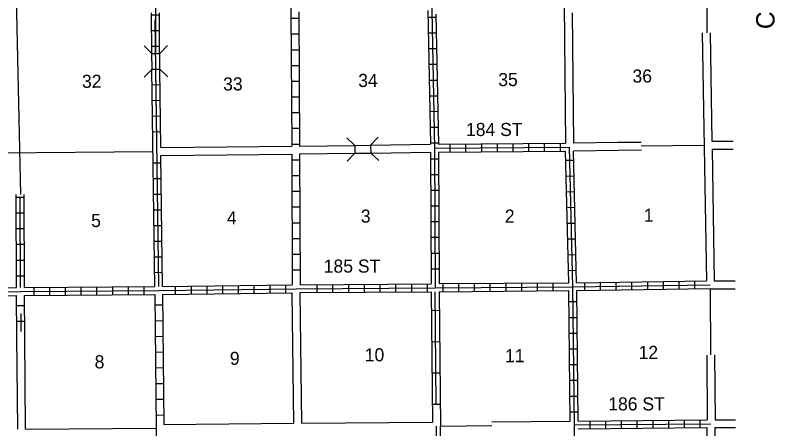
# Model space of a CAD drawing. Extents: x 1590636 to 2162085, y 16166019 to 16543965.
# Drawn here: x 1879813 to 1908777, y 16236607 to 16252386 of the extents above; entities that cross this region are included whole.
import ezdxf

# ---------------------------------------------------------------- set-up
doc = ezdxf.new("R2010")
doc.units = 0
for name, color, linetype in [('L10', 7, 'Continuous'), ('L11', 7, 'Continuous'), ('L13', 7, 'Continuous'), ('L14', 7, 'Continuous'), ('L18', 7, 'Continuous'), ('L2', 7, 'Continuous'), ('L30', 7, 'Continuous'), ('L51', 7, 'Continuous'), ('L8', 7, 'Continuous'), ('L9', 7, 'Continuous')]:
    doc.layers.add(name, color=color, linetype=linetype)

msp = doc.modelspace()

# ---------------------------------------------------------------- linework, layer by layer
at = {"layer": 'L10'}
for p, q in [((1900749, 16252775), (1900801, 16247502)), ((1901052, 16252478), (1901101, 16247505)), ((1902797, 16247523), (1901097, 16247503)), ((1902804, 16247223), (1901101, 16247203)), ((1890443, 16236820), (1890376, 16241795)), ((1890743, 16236820), (1890676, 16241803)), ((1879911, 16236595), (1879878, 16240119)), ((1880208, 16236595), (1880178, 16240119))]:
    msp.add_line(p, q, dxfattribs=at)
for points in [[(1885368, 16247337), (1890359, 16247395)], [(1890659, 16247395), (1892759, 16247420)], [(1893359, 16247428), (1895651, 16247462)], [(1885368, 16247037), (1890359, 16247087)], [(1890659, 16247095), (1892768, 16247120)], [(1893368, 16247128), (1895651, 16247162)]]:
    msp.add_lwpolyline(points, dxfattribs=at)
at = {"layer": 'L11'}
for p, q in [((1906010, 16251712), (1906167, 16242253)), ((1906310, 16251717), (1906379, 16247578)), ((1903681, 16247534), (1902797, 16247523)), ((1903691, 16247234), (1902804, 16247223)), ((1906384, 16247278), (1906467, 16242253)), ((1906180, 16239423), (1906201, 16236952)), ((1906480, 16239428), (1906501, 16236953)), ((1890743, 16236820), (1895726, 16236862)), ((1897986, 16236878), (1900976, 16236903)), ((1885484, 16236778), (1890443, 16236820)), ((1906184, 16236653), (1906230, 16231677)), ((1906484, 16236653), (1906530, 16231687))]:
    msp.add_line(p, q, dxfattribs=at)
at = {"layer": 'L13'}
for p, q in [((1879816, 16254369), (1880009, 16245543)), ((1906081, 16247412), (1903686, 16247384)), ((1874626, 16247103), (1885068, 16247187)), ((1880208, 16236595), (1885184, 16236628)), ((1896024, 16236712), (1897990, 16236728))]:
    msp.add_line(p, q, dxfattribs=at)
at = {"layer": 'L18'}
for p, q in [((1885026, 16250928), (1884726, 16251220)), ((1885326, 16250928), (1885626, 16251228)), ((1885026, 16250928), (1885326, 16250928)), ((1885034, 16250328), (1885026, 16250928)), ((1885334, 16250328), (1885326, 16250928)), ((1885034, 16250328), (1884734, 16250020)), ((1885034, 16250328), (1885334, 16250328)), ((1885334, 16250328), (1885634, 16250028)), ((1892759, 16247420), (1892459, 16247712)), ((1893359, 16247428), (1893659, 16247737)), ((1892759, 16247420), (1893359, 16247428)), ((1892759, 16247420), (1892768, 16247120)), ((1893359, 16247428), (1893368, 16247128)), ((1892768, 16247120), (1892476, 16246812)), ((1892768, 16247120), (1893368, 16247128)), ((1893368, 16247128), (1893676, 16246837))]:
    msp.add_line(p, q, dxfattribs=at)
at = {"layer": 'L2'}
for p, q in [((1906175, 16257795), (1906185, 16251715)), ((1906308, 16241953), (1906330, 16239425))]:
    msp.add_line(p, q, dxfattribs=at)
at = {"layer": 'L51'}
for p, q in [((1906379, 16247578), (1907184, 16247578)), ((1906384, 16247278), (1907184, 16247278)), ((1906467, 16242253), (1907267, 16242253)), ((1906308, 16241953), (1907267, 16241953)), ((1906501, 16236953), (1907284, 16236953)), ((1906484, 16236653), (1907284, 16236653))]:
    msp.add_line(p, q, dxfattribs=at)
at = {"layer": 'L8'}
for p, q in [((1885157, 16252978), (1885168, 16250921)), ((1885018, 16250920), (1885009, 16252470)), ((1885309, 16252383), (1885011, 16252381)), ((1885318, 16250928), (1885309, 16252470)), ((1890326, 16252270), (1890626, 16252270)), ((1895559, 16252312), (1895859, 16252312)), ((1885312, 16251786), (1885014, 16251784)), ((1890334, 16251670), (1890634, 16251670)), ((1895568, 16251712), (1895868, 16251712)), ((1885316, 16251189), (1885017, 16251188)), ((1890334, 16251070), (1890634, 16251070)), ((1895576, 16251112), (1895876, 16251112)), ((1895593, 16250512), (1895893, 16250512)), ((1885134, 16242037), (1885026, 16250328)), ((1885027, 16250328), (1885325, 16250332)), ((1885284, 16242039), (1885176, 16250330)), ((1885368, 16247337), (1885326, 16250328)), ((1890343, 16250470), (1890643, 16250470)), ((1895601, 16249912), (1895901, 16249912)), ((1885035, 16249732), (1885333, 16249736)), ((1890343, 16249870), (1890643, 16249870)), ((1885043, 16249135), (1885341, 16249139)), ((1890343, 16249270), (1890643, 16249270)), ((1895609, 16249312), (1895909, 16249312)), ((1885050, 16248539), (1885349, 16248543)), ((1890351, 16248670), (1890651, 16248670)), ((1895626, 16248712), (1895926, 16248720)), ((1885058, 16247942), (1885356, 16247946)), ((1890351, 16248070), (1890651, 16248070)), ((1895634, 16248112), (1895934, 16248120)), ((1890359, 16247470), (1890659, 16247470)), ((1895651, 16247512), (1895951, 16247520)), ((1895801, 16247312), (1900951, 16247353)), ((1895951, 16247462), (1900801, 16247502)), ((1896401, 16247170), (1896401, 16247470)), ((1897001, 16247170), (1897001, 16247470)), ((1897601, 16247178), (1897601, 16247478)), ((1898201, 16247178), (1898201, 16247478)), ((1898801, 16247187), (1898801, 16247487)), ((1899401, 16247187), (1899401, 16247487)), ((1900001, 16247195), (1900001, 16247495)), ((1900601, 16247203), (1900601, 16247503)), ((1885434, 16242037), (1885368, 16247037)), ((1895951, 16247162), (1900801, 16247203)), ((1885074, 16246749), (1885372, 16246753)), ((1890359, 16246870), (1890659, 16246870)), ((1895651, 16246912), (1895951, 16246912)), ((1901109, 16246845), (1900809, 16246837)), ((1885082, 16246152), (1885380, 16246156)), ((1890359, 16246270), (1890659, 16246270)), ((1895659, 16246312), (1895959, 16246312)), ((1901126, 16246245), (1900826, 16246237)), ((1885089, 16245556), (1885388, 16245560)), ((1890368, 16245670), (1890668, 16245670)), ((1895659, 16245712), (1895959, 16245712)), ((1901142, 16245645), (1900842, 16245637)), ((1879868, 16241995), (1879851, 16245543)), ((1879851, 16245445), (1880151, 16245445)), ((1880018, 16241995), (1880001, 16245445)), ((1880168, 16241995), (1880151, 16245543)), ((1890368, 16245070), (1890668, 16245070)), ((1895659, 16245112), (1895959, 16245112)), ((1901159, 16245045), (1900859, 16245037)), ((1879851, 16244845), (1880151, 16244845)), ((1885097, 16244959), (1885395, 16244963)), ((1890368, 16244470), (1890668, 16244470)), ((1895668, 16244512), (1895968, 16244512)), ((1901167, 16244445), (1900867, 16244437)), ((1879860, 16244245), (1880160, 16244245)), ((1885105, 16244363), (1885403, 16244367)), ((1890368, 16243870), (1890668, 16243870)), ((1895668, 16243912), (1895968, 16243912)), ((1901184, 16243845), (1900884, 16243837)), ((1879860, 16243645), (1880160, 16243645)), ((1885113, 16243766), (1885411, 16243770)), ((1890376, 16243270), (1890676, 16243270)), ((1895668, 16243312), (1895968, 16243312)), ((1901201, 16243245), (1900901, 16243237)), ((1879860, 16243045), (1880160, 16243045)), ((1885121, 16243170), (1885419, 16243174)), ((1890376, 16242670), (1890676, 16242670)), ((1895676, 16242712), (1895976, 16242712)), ((1879868, 16242445), (1880168, 16242445)), ((1885128, 16242573), (1885427, 16242577)), ((1901209, 16242645), (1900909, 16242637)), ((1888318, 16242078), (1888318, 16241778)), ((1888918, 16242087), (1888918, 16241787)), ((1889518, 16242087), (1889518, 16241787)), ((1890118, 16242095), (1890118, 16241795)), ((1891318, 16242112), (1891318, 16241812)), ((1891918, 16242112), (1891918, 16241812)), ((1892518, 16242120), (1892518, 16241820)), ((1893118, 16242120), (1893118, 16241820)), ((1893718, 16242120), (1893718, 16241820)), ((1894318, 16242128), (1894318, 16241828)), ((1894918, 16242128), (1894918, 16241828)), ((1895518, 16242137), (1895518, 16241837)), ((1896118, 16242137), (1896118, 16241837)), ((1896717, 16242145), (1896717, 16241845)), ((1897317, 16242145), (1897317, 16241845)), ((1897917, 16242153), (1897917, 16241853)), ((1898517, 16242162), (1898517, 16241862)), ((1899117, 16242162), (1899117, 16241862)), ((1899717, 16242170), (1899717, 16241870)), ((1900317, 16242170), (1900317, 16241870)), ((1901517, 16242187), (1901517, 16241887)), ((1902117, 16242195), (1902117, 16241895)), ((1902717, 16242203), (1902717, 16241903)), ((1903317, 16242212), (1903317, 16241912)), ((1903917, 16242220), (1903917, 16241920)), ((1904517, 16242228), (1904517, 16241928)), ((1905117, 16242237), (1905117, 16241937)), ((1905717, 16242245), (1905717, 16241945)), ((1880518, 16241995), (1880518, 16241695)), ((1881118, 16242003), (1881118, 16241703)), ((1881718, 16242012), (1881718, 16241712)), ((1882318, 16242012), (1882318, 16241712)), ((1882918, 16242020), (1882918, 16241720)), ((1883518, 16242020), (1883518, 16241720)), ((1884118, 16242028), (1884118, 16241728)), ((1884718, 16242028), (1884718, 16241728)), ((1885918, 16242045), (1885918, 16241745)), ((1886518, 16242053), (1886518, 16241753)), ((1887118, 16242062), (1887118, 16241762)), ((1887718, 16242070), (1887718, 16241770)), ((1879878, 16240119), (1879868, 16241695)), ((1880178, 16240119), (1880168, 16241695)), ((1880169, 16241302), (1879871, 16241300)), ((1885434, 16241328), (1885134, 16241320)), ((1901234, 16241445), (1900934, 16241445)), ((1880173, 16240702), (1879875, 16240700)), ((1885443, 16240728), (1885143, 16240720)), ((1901242, 16240845), (1900942, 16240845)), ((1885451, 16240128), (1885151, 16240120)), ((1901242, 16240245), (1900942, 16240245)), ((1885459, 16239528), (1885159, 16239520)), ((1901251, 16239645), (1900951, 16239645)), ((1885459, 16238928), (1885160, 16238920)), ((1901259, 16239045), (1900959, 16239045)), ((1885468, 16238328), (1885168, 16238320)), ((1901267, 16238445), (1900967, 16238445)), ((1885476, 16237728), (1885176, 16237720)), ((1901276, 16237845), (1900976, 16237845)), ((1901276, 16237245), (1900976, 16237245)), ((1885476, 16237128), (1885176, 16237120)), ((1901284, 16236903), (1906201, 16236952)), ((1901734, 16236612), (1901734, 16236912)), ((1902334, 16236612), (1902334, 16236912)), ((1902934, 16236620), (1902934, 16236920)), ((1903534, 16236628), (1903534, 16236928)), ((1904134, 16236628), (1904134, 16236928)), ((1904734, 16236637), (1904734, 16236937)), ((1905334, 16236645), (1905334, 16236945)), ((1905934, 16236653), (1905934, 16236953)), ((1901134, 16236753), (1906334, 16236803)), ((1901284, 16236603), (1906184, 16236653))]:
    msp.add_line(p, q, dxfattribs=at)
for points in [[(1895618, 16257712), (1895701, 16252570), (1895801, 16247312), (1895826, 16241987)], [(1890276, 16254653), (1890326, 16252512), (1890359, 16247395)], [(1890625, 16252512), (1890659, 16247395)], [(1895548, 16252570), (1895651, 16247462)], [(1895854, 16252420), (1895951, 16247462)], [(1901276, 16215645), (1901217, 16220920), (1901167, 16226220), (1901126, 16231487), (1901134, 16236753), (1901076, 16242028), (1900951, 16247353)], [(1890359, 16247087), (1890376, 16242095)], [(1890659, 16247095), (1890676, 16242103)], [(1895651, 16247162), (1895676, 16242137)], [(1895951, 16247162), (1895976, 16242145)], [(1900926, 16242178), (1900801, 16247203)], [(1901217, 16242178), (1901101, 16247203)], [(1874685, 16241812), (1880018, 16241845), (1885284, 16241887), (1890526, 16241953), (1895826, 16241987), (1901076, 16242028), (1906317, 16242103)], [(1885434, 16242037), (1890376, 16242095)], [(1890676, 16242103), (1895676, 16242137)], [(1895976, 16242145), (1900926, 16242178)], [(1901217, 16242178), (1906167, 16242253)], [(1877568, 16241978), (1879868, 16241995)], [(1880168, 16241995), (1885134, 16242037)], [(1885434, 16241737), (1890376, 16241795)], [(1890676, 16241803), (1895676, 16241837)], [(1895976, 16241837), (1900926, 16241878)], [(1900976, 16236903), (1900926, 16241878)], [(1901234, 16241878), (1906308, 16241955)], [(1901284, 16236903), (1901234, 16241878)], [(1877568, 16241678), (1879868, 16241695)], [(1880168, 16241695), (1885134, 16241737)], [(1885134, 16241737), (1885184, 16236628), (1885207, 16233610)], [(1885434, 16241737), (1885484, 16236778)]]:
    msp.add_lwpolyline(points, dxfattribs=at)
at = {"layer": 'L9'}
for p, q in [((1885284, 16242037), (1885151, 16252212)), ((1895676, 16241837), (1895726, 16236862)), ((1895869, 16237546), (1895826, 16241838)), ((1895976, 16241837), (1896027, 16236712)), ((1880022, 16241001), (1880026, 16240321)), ((1895684, 16241124), (1895983, 16241127)), ((1895696, 16239931), (1895995, 16239934)), ((1895708, 16238738), (1896006, 16238741)), ((1895720, 16237545), (1896018, 16237548)), ((1895926, 16231543), (1895874, 16236710)), ((1896076, 16231545), (1896024, 16236712))]:
    msp.add_line(p, q, dxfattribs=at)

# ---------------------------------------------------------------- texts
at = {"layer": 'L14'}
for s, p in [('35', (1898234, 16249678)), ('36', (1903351, 16249812)), ('32', (1882360, 16249612)), ('33', (1887743, 16249512)), ('34', (1892893, 16249645)), ('3', (1892993, 16244470)), ('2', (1898484, 16244470)), ('1', (1903784, 16244503)), ('5', (1882710, 16244303)), ('4', (1887884, 16244403)), ('12', (1903584, 16239270)), ('9', (1888001, 16239045)), ('10', (1893143, 16239178)), ('11', (1898492, 16239145)), ('8', (1882843, 16238912))]:
    msp.add_text(s, height=500, rotation=0.2829, dxfattribs=at).set_placement(p)
at = {"layer": 'L30'}
for s, p in [('184 ST', (1897002, 16247776)), ('185 ST', (1891578, 16242564)), ('186 ST', (1902426, 16237308))]:
    msp.add_text(s, height=500, rotation=360, dxfattribs=at).set_placement(p)
at = {"layer": 'L51'}
msp.add_text('C  L  A  R  K      C  O  U  N  T  Y', height=700.01, rotation=90, dxfattribs=at).set_placement((1908767, 16251853))

doc.saveas('drawing.dxf')
